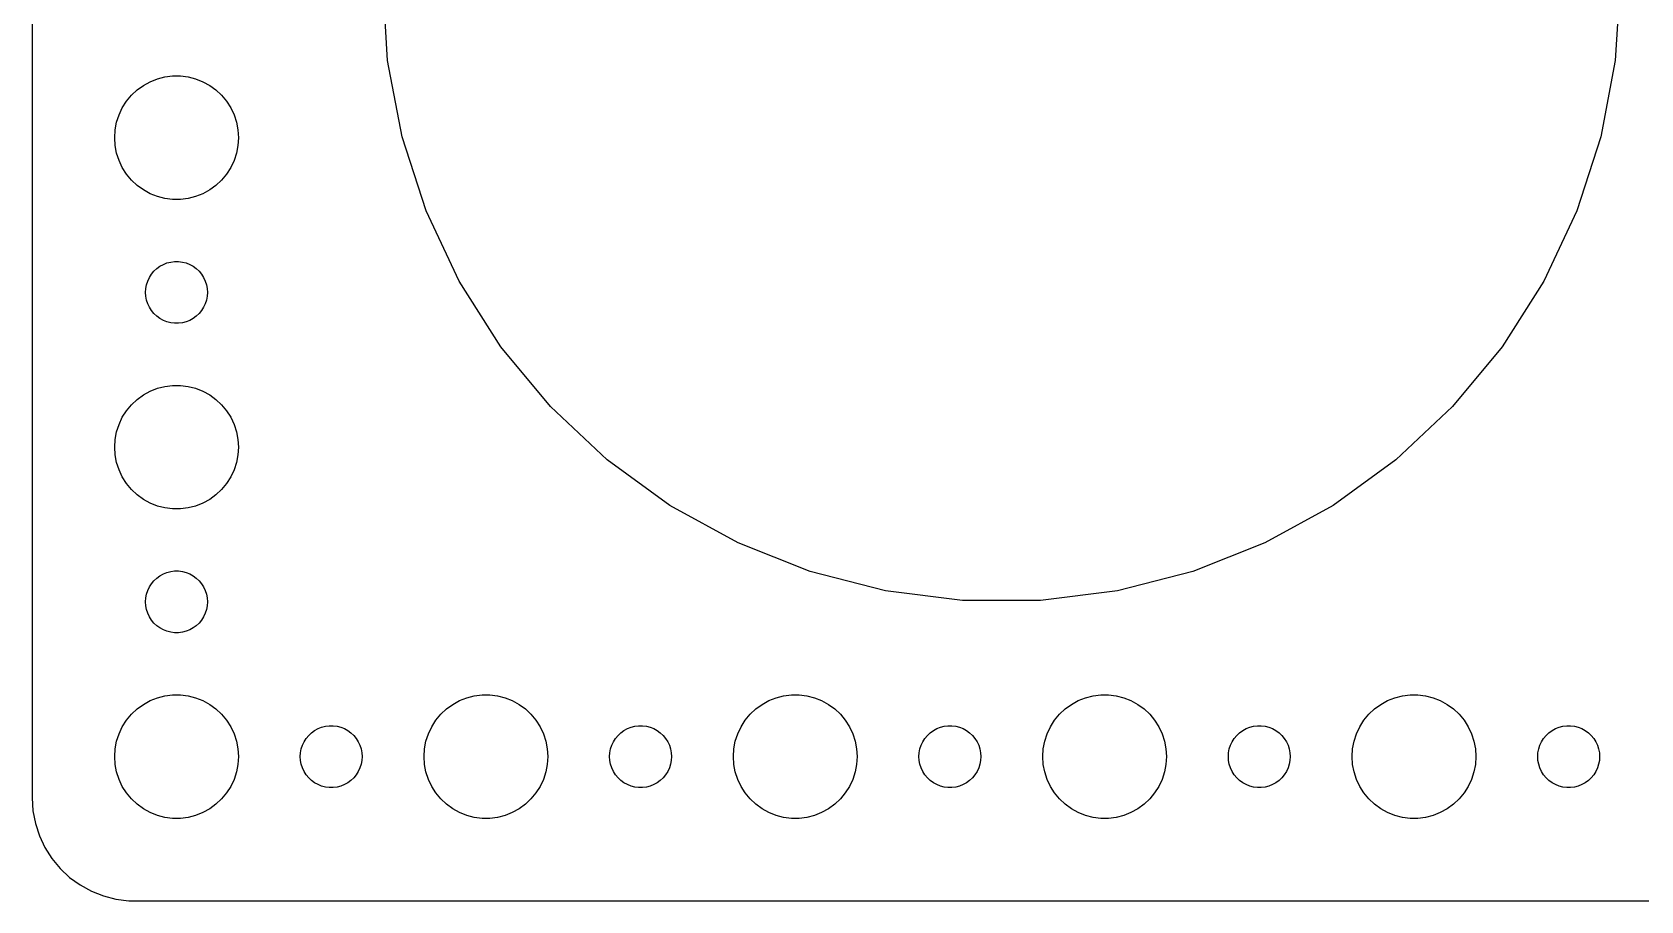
# Model space of a CAD drawing. Header units: metres. Extents: x -112 to 112, y -44 to 44.
# Drawn here: x -112 to -34, y -44.5 to -2.4 of the extents above; entities that cross this region are included whole.
import ezdxf

# ---------------------------------------------------------------- set-up
doc = ezdxf.new("R2010")
doc.units = ezdxf.units.M

msp = doc.modelspace()

# ---------------------------------------------------------------- linework, layer by layer
for p, q in [((-112, 39.5), (-112, -39.5)), ((-94.7634, -3.75999), (-95, 0)), ((-35, 0), (-35.2366, -3.75999)), ((-94.0575, -7.46069), (-94.7634, -3.75999)), ((-35.2366, -3.75999), (-35.9425, -7.46069)), ((-106.277, -4.78551), (-105.927, -4.64682)), ((-105.927, -4.64682), (-105.562, -4.55313)), ((-105.562, -4.55313), (-105.188, -4.50591)), ((-105.188, -4.50591), (-104.812, -4.50591)), ((-104.812, -4.50591), (-104.438, -4.55313)), ((-104.438, -4.55313), (-104.073, -4.64682)), ((-104.073, -4.64682), (-103.723, -4.78551)), ((-107.427, -5.73663), (-107.187, -5.44635)), ((-107.187, -5.44635), (-106.912, -5.18845)), ((-106.912, -5.18845), (-106.607, -4.96701)), ((-106.607, -4.96701), (-106.277, -4.78551)), ((-103.723, -4.78551), (-103.393, -4.96701)), ((-103.393, -4.96701), (-103.088, -5.18845)), ((-103.088, -5.18845), (-102.813, -5.44635)), ((-102.813, -5.44635), (-102.573, -5.73663)), ((-107.789, -6.39561), (-107.629, -6.05473)), ((-107.629, -6.05473), (-107.427, -5.73663)), ((-102.573, -5.73663), (-102.371, -6.05473)), ((-102.371, -6.05473), (-102.211, -6.39561)), ((-107.976, -7.12399), (-107.906, -6.75392)), ((-107.906, -6.75392), (-107.789, -6.39561)), ((-102.211, -6.39561), (-102.094, -6.75392)), ((-102.094, -6.75392), (-102.024, -7.12399)), ((-108, -7.5), (-107.976, -7.12399)), ((-107.976, -7.87599), (-108, -7.5)), ((-102.024, -7.12399), (-102, -7.5)), ((-102, -7.5), (-102.024, -7.87599)), ((-92.8933, -11.0437), (-94.0575, -7.46069)), ((-35.9425, -7.46069), (-37.1067, -11.0437)), ((-107.906, -8.24606), (-107.976, -7.87599)), ((-107.789, -8.60437), (-107.906, -8.24606)), ((-102.094, -8.24606), (-102.211, -8.60437)), ((-102.024, -7.87599), (-102.094, -8.24606)), ((-107.629, -8.94525), (-107.789, -8.60437)), ((-107.427, -9.26335), (-107.629, -8.94525)), ((-107.187, -9.55363), (-107.427, -9.26335)), ((-102.573, -9.26335), (-102.813, -9.55363)), ((-102.371, -8.94525), (-102.573, -9.26335)), ((-102.211, -8.60437), (-102.371, -8.94525)), ((-106.912, -9.81154), (-107.187, -9.55363)), ((-106.607, -10.033), (-106.912, -9.81154)), ((-106.277, -10.2145), (-106.607, -10.033)), ((-103.393, -10.033), (-103.723, -10.2145)), ((-103.088, -9.81154), (-103.393, -10.033)), ((-102.813, -9.55363), (-103.088, -9.81154)), ((-105.927, -10.3532), (-106.277, -10.2145)), ((-105.562, -10.4469), (-105.927, -10.3532)), ((-105.188, -10.4941), (-105.562, -10.4469)), ((-104.812, -10.4941), (-105.188, -10.4941)), ((-104.438, -10.4469), (-104.812, -10.4941)), ((-104.073, -10.3532), (-104.438, -10.4469)), ((-103.723, -10.2145), (-104.073, -10.3532)), ((-91.2892, -14.4526), (-92.8933, -11.0437)), ((-37.1067, -11.0437), (-38.7108, -14.4526)), ((-106.214, -14.1183), (-106.093, -13.9732)), ((-106.093, -13.9732), (-105.956, -13.8442)), ((-105.956, -13.8442), (-105.804, -13.7335)), ((-105.804, -13.7335), (-105.639, -13.6427)), ((-105.639, -13.6427), (-105.464, -13.5734)), ((-105.464, -13.5734), (-105.281, -13.5266)), ((-105.281, -13.5266), (-105.094, -13.5029)), ((-105.094, -13.5029), (-104.906, -13.5029)), ((-104.906, -13.5029), (-104.719, -13.5266)), ((-104.719, -13.5266), (-104.536, -13.5734)), ((-104.536, -13.5734), (-104.361, -13.6427)), ((-104.361, -13.6427), (-104.196, -13.7335)), ((-104.196, -13.7335), (-104.044, -13.8442)), ((-104.044, -13.8442), (-103.907, -13.9732)), ((-103.907, -13.9732), (-103.786, -14.1183)), ((-106.5, -15), (-106.488, -14.812)), ((-106.488, -14.812), (-106.453, -14.627)), ((-106.453, -14.627), (-106.395, -14.4478)), ((-106.395, -14.4478), (-106.314, -14.2774)), ((-106.314, -14.2774), (-106.214, -14.1183)), ((-103.786, -14.1183), (-103.686, -14.2774)), ((-103.686, -14.2774), (-103.605, -14.4478)), ((-103.605, -14.4478), (-103.547, -14.627)), ((-103.547, -14.627), (-103.512, -14.812)), ((-103.512, -14.812), (-103.5, -15)), ((-89.2705, -17.6335), (-91.2892, -14.4526)), ((-38.7108, -14.4526), (-40.7295, -17.6335)), ((-106.488, -15.188), (-106.5, -15)), ((-106.453, -15.373), (-106.488, -15.188)), ((-106.395, -15.5522), (-106.453, -15.373)), ((-106.314, -15.7226), (-106.395, -15.5522)), ((-103.605, -15.5522), (-103.686, -15.7226)), ((-103.547, -15.373), (-103.605, -15.5522)), ((-103.512, -15.188), (-103.547, -15.373)), ((-103.5, -15), (-103.512, -15.188)), ((-106.214, -15.8817), (-106.314, -15.7226)), ((-106.093, -16.0268), (-106.214, -15.8817)), ((-105.956, -16.1558), (-106.093, -16.0268)), ((-105.804, -16.2665), (-105.956, -16.1558)), ((-105.639, -16.3572), (-105.804, -16.2665)), ((-105.464, -16.4266), (-105.639, -16.3572)), ((-104.361, -16.3572), (-104.536, -16.4266)), ((-104.196, -16.2665), (-104.361, -16.3572)), ((-104.044, -16.1558), (-104.196, -16.2665)), ((-103.907, -16.0268), (-104.044, -16.1558)), ((-103.786, -15.8817), (-103.907, -16.0268)), ((-103.686, -15.7226), (-103.786, -15.8817)), ((-105.281, -16.4734), (-105.464, -16.4266)), ((-105.094, -16.497), (-105.281, -16.4734)), ((-104.906, -16.497), (-105.094, -16.497)), ((-104.719, -16.4734), (-104.906, -16.497)), ((-104.536, -16.4266), (-104.719, -16.4734)), ((-86.869, -20.5364), (-89.2705, -17.6335)), ((-40.7295, -17.6335), (-43.1309, -20.5364)), ((-107.187, -20.4464), (-106.912, -20.1884)), ((-106.912, -20.1884), (-106.607, -19.967)), ((-106.607, -19.967), (-106.277, -19.7855)), ((-106.277, -19.7855), (-105.927, -19.6468)), ((-105.927, -19.6468), (-105.562, -19.5531)), ((-105.562, -19.5531), (-105.188, -19.5059)), ((-105.188, -19.5059), (-104.812, -19.5059)), ((-104.812, -19.5059), (-104.438, -19.5531)), ((-104.438, -19.5531), (-104.073, -19.6468)), ((-104.073, -19.6468), (-103.723, -19.7855)), ((-103.723, -19.7855), (-103.393, -19.967)), ((-103.393, -19.967), (-103.088, -20.1884)), ((-103.088, -20.1884), (-102.813, -20.4464)), ((-107.789, -21.3956), (-107.629, -21.0547)), ((-107.629, -21.0547), (-107.427, -20.7366)), ((-107.427, -20.7366), (-107.187, -20.4464)), ((-102.813, -20.4464), (-102.573, -20.7366)), ((-102.573, -20.7366), (-102.371, -21.0547)), ((-102.371, -21.0547), (-102.211, -21.3956)), ((-84.1227, -23.1154), (-86.869, -20.5364)), ((-43.1309, -20.5364), (-45.8773, -23.1154)), ((-107.976, -22.124), (-107.906, -21.7539)), ((-107.906, -21.7539), (-107.789, -21.3956)), ((-102.211, -21.3956), (-102.094, -21.7539)), ((-102.094, -21.7539), (-102.024, -22.124)), ((-108, -22.5), (-107.976, -22.124)), ((-107.976, -22.876), (-108, -22.5)), ((-102.024, -22.124), (-102, -22.5)), ((-102, -22.5), (-102.024, -22.876)), ((-107.906, -23.2461), (-107.976, -22.876)), ((-107.789, -23.6044), (-107.906, -23.2461)), ((-102.094, -23.2461), (-102.211, -23.6044)), ((-102.024, -22.876), (-102.094, -23.2461)), ((-81.0748, -25.3298), (-84.1227, -23.1154)), ((-45.8773, -23.1154), (-48.9252, -25.3298)), ((-107.629, -23.9453), (-107.789, -23.6044)), ((-107.427, -24.2634), (-107.629, -23.9453)), ((-102.371, -23.9453), (-102.573, -24.2634)), ((-102.211, -23.6044), (-102.371, -23.9453)), ((-107.187, -24.5536), (-107.427, -24.2634)), ((-106.912, -24.8115), (-107.187, -24.5536)), ((-106.607, -25.033), (-106.912, -24.8115)), ((-103.088, -24.8115), (-103.393, -25.033)), ((-102.813, -24.5536), (-103.088, -24.8115)), ((-102.573, -24.2634), (-102.813, -24.5536)), ((-106.277, -25.2145), (-106.607, -25.033)), ((-105.927, -25.3532), (-106.277, -25.2145)), ((-105.562, -25.4469), (-105.927, -25.3532)), ((-105.188, -25.4941), (-105.562, -25.4469)), ((-104.812, -25.4941), (-105.188, -25.4941)), ((-104.438, -25.4469), (-104.812, -25.4941)), ((-104.073, -25.3532), (-104.438, -25.4469)), ((-103.723, -25.2145), (-104.073, -25.3532)), ((-103.393, -25.033), (-103.723, -25.2145)), ((-77.7734, -27.1448), (-81.0748, -25.3298)), ((-48.9252, -25.3298), (-52.2266, -27.1448)), ((-74.2705, -28.5317), (-77.7734, -27.1448)), ((-52.2266, -27.1448), (-55.7295, -28.5317)), ((-106.093, -28.9732), (-105.956, -28.8442)), ((-105.956, -28.8442), (-105.804, -28.7335)), ((-105.804, -28.7335), (-105.639, -28.6427)), ((-105.639, -28.6427), (-105.464, -28.5734)), ((-105.464, -28.5734), (-105.281, -28.5266)), ((-105.281, -28.5266), (-105.094, -28.503)), ((-105.094, -28.503), (-104.906, -28.503)), ((-104.906, -28.503), (-104.719, -28.5266)), ((-104.719, -28.5266), (-104.536, -28.5734)), ((-104.536, -28.5734), (-104.361, -28.6427)), ((-104.361, -28.6427), (-104.196, -28.7335)), ((-104.196, -28.7335), (-104.044, -28.8442)), ((-104.044, -28.8442), (-103.907, -28.9732)), ((-70.6214, -29.4686), (-74.2705, -28.5317)), ((-55.7295, -28.5317), (-59.3786, -29.4686)), ((-106.488, -29.812), (-106.453, -29.627)), ((-106.453, -29.627), (-106.395, -29.4478)), ((-106.395, -29.4478), (-106.314, -29.2774)), ((-106.314, -29.2774), (-106.214, -29.1183)), ((-106.214, -29.1183), (-106.093, -28.9732)), ((-103.907, -28.9732), (-103.786, -29.1183)), ((-103.786, -29.1183), (-103.686, -29.2774)), ((-103.686, -29.2774), (-103.605, -29.4478)), ((-103.605, -29.4478), (-103.547, -29.627)), ((-103.547, -29.627), (-103.512, -29.812)), ((-66.8837, -29.9408), (-70.6214, -29.4686)), ((-59.3786, -29.4686), (-63.1163, -29.9408)), ((-106.5, -30), (-106.488, -29.812)), ((-106.488, -30.188), (-106.5, -30)), ((-106.453, -30.373), (-106.488, -30.188)), ((-106.395, -30.5522), (-106.453, -30.373)), ((-103.547, -30.373), (-103.605, -30.5522)), ((-103.512, -30.188), (-103.547, -30.373)), ((-103.512, -29.812), (-103.5, -30)), ((-103.5, -30), (-103.512, -30.188)), ((-63.1163, -29.9408), (-66.8837, -29.9408)), ((-106.314, -30.7226), (-106.395, -30.5522)), ((-106.214, -30.8817), (-106.314, -30.7226)), ((-106.093, -31.0268), (-106.214, -30.8817)), ((-105.956, -31.1558), (-106.093, -31.0268)), ((-105.804, -31.2665), (-105.956, -31.1558)), ((-104.044, -31.1558), (-104.196, -31.2665)), ((-103.907, -31.0268), (-104.044, -31.1558)), ((-103.786, -30.8817), (-103.907, -31.0268)), ((-103.686, -30.7226), (-103.786, -30.8817)), ((-103.605, -30.5522), (-103.686, -30.7226)), ((-105.639, -31.3572), (-105.804, -31.2665)), ((-105.464, -31.4266), (-105.639, -31.3572)), ((-105.281, -31.4734), (-105.464, -31.4266)), ((-105.094, -31.497), (-105.281, -31.4734)), ((-104.906, -31.497), (-105.094, -31.497)), ((-104.719, -31.4734), (-104.906, -31.497)), ((-104.536, -31.4266), (-104.719, -31.4734)), ((-104.361, -31.3572), (-104.536, -31.4266)), ((-104.196, -31.2665), (-104.361, -31.3572)), ((-106.912, -35.1885), (-106.607, -34.967)), ((-106.607, -34.967), (-106.277, -34.7855)), ((-106.277, -34.7855), (-105.927, -34.6468)), ((-105.927, -34.6468), (-105.562, -34.5531)), ((-105.562, -34.5531), (-105.188, -34.5059)), ((-105.188, -34.5059), (-104.812, -34.5059)), ((-104.812, -34.5059), (-104.438, -34.5531)), ((-104.438, -34.5531), (-104.073, -34.6468)), ((-104.073, -34.6468), (-103.723, -34.7855)), ((-103.723, -34.7855), (-103.393, -34.967)), ((-103.393, -34.967), (-103.088, -35.1885)), ((-91.9123, -35.1885), (-91.6075, -34.967)), ((-91.6075, -34.967), (-91.2773, -34.7855)), ((-91.2773, -34.7855), (-90.927, -34.6468)), ((-90.927, -34.6468), (-90.5621, -34.5531)), ((-90.5621, -34.5531), (-90.1884, -34.5059)), ((-90.1884, -34.5059), (-89.8116, -34.5059)), ((-89.8116, -34.5059), (-89.4379, -34.5531)), ((-89.4379, -34.5531), (-89.073, -34.6468)), ((-89.073, -34.6468), (-88.7227, -34.7855)), ((-88.7227, -34.7855), (-88.3925, -34.967)), ((-88.3925, -34.967), (-88.0877, -35.1885)), ((-76.9123, -35.1885), (-76.6075, -34.967)), ((-76.6075, -34.967), (-76.2773, -34.7855)), ((-76.2773, -34.7855), (-75.927, -34.6468)), ((-75.927, -34.6468), (-75.5621, -34.5531)), ((-75.5621, -34.5531), (-75.1884, -34.5059)), ((-75.1884, -34.5059), (-74.8116, -34.5059)), ((-74.8116, -34.5059), (-74.4379, -34.5531)), ((-74.4379, -34.5531), (-74.073, -34.6468)), ((-74.073, -34.6468), (-73.7227, -34.7855)), ((-73.7227, -34.7855), (-73.3925, -34.967)), ((-73.3925, -34.967), (-73.0877, -35.1885)), ((-61.9123, -35.1885), (-61.6075, -34.967)), ((-61.6075, -34.967), (-61.2773, -34.7855)), ((-61.2773, -34.7855), (-60.927, -34.6468)), ((-60.927, -34.6468), (-60.5621, -34.5531)), ((-60.5621, -34.5531), (-60.1884, -34.5059)), ((-60.1884, -34.5059), (-59.8116, -34.5059)), ((-59.8116, -34.5059), (-59.4379, -34.5531)), ((-59.4379, -34.5531), (-59.0729, -34.6468)), ((-59.0729, -34.6468), (-58.7227, -34.7855)), ((-58.7227, -34.7855), (-58.3925, -34.967)), ((-58.3925, -34.967), (-58.0877, -35.1885)), ((-46.9123, -35.1885), (-46.6075, -34.967)), ((-46.6075, -34.967), (-46.2773, -34.7855)), ((-46.2773, -34.7855), (-45.927, -34.6468)), ((-45.927, -34.6468), (-45.5621, -34.5531)), ((-45.5621, -34.5531), (-45.1884, -34.5059)), ((-45.1884, -34.5059), (-44.8116, -34.5059)), ((-44.8116, -34.5059), (-44.4379, -34.5531)), ((-44.4379, -34.5531), (-44.0729, -34.6468)), ((-44.0729, -34.6468), (-43.7227, -34.7855)), ((-43.7227, -34.7855), (-43.3925, -34.967)), ((-43.3925, -34.967), (-43.0877, -35.1885)), ((-107.629, -36.0547), (-107.427, -35.7366)), ((-107.427, -35.7366), (-107.187, -35.4464)), ((-107.187, -35.4464), (-106.912, -35.1885)), ((-103.088, -35.1885), (-102.813, -35.4464)), ((-102.813, -35.4464), (-102.573, -35.7366)), ((-102.573, -35.7366), (-102.371, -36.0547)), ((-92.6289, -36.0547), (-92.427, -35.7366)), ((-92.427, -35.7366), (-92.1869, -35.4464)), ((-92.1869, -35.4464), (-91.9123, -35.1885)), ((-88.0877, -35.1885), (-87.8131, -35.4464)), ((-87.8131, -35.4464), (-87.573, -35.7366)), ((-87.573, -35.7366), (-87.3711, -36.0547)), ((-77.6289, -36.0547), (-77.427, -35.7366)), ((-77.427, -35.7366), (-77.1869, -35.4464)), ((-77.1869, -35.4464), (-76.9123, -35.1885)), ((-73.0877, -35.1885), (-72.8131, -35.4464)), ((-72.8131, -35.4464), (-72.573, -35.7366)), ((-72.573, -35.7366), (-72.3711, -36.0547)), ((-62.6289, -36.0547), (-62.427, -35.7366)), ((-62.427, -35.7366), (-62.1869, -35.4464)), ((-62.1869, -35.4464), (-61.9123, -35.1885)), ((-58.0877, -35.1885), (-57.8131, -35.4464)), ((-57.8131, -35.4464), (-57.5729, -35.7366)), ((-57.5729, -35.7366), (-57.3711, -36.0547)), ((-47.6289, -36.0547), (-47.427, -35.7366)), ((-47.427, -35.7366), (-47.1869, -35.4464)), ((-47.1869, -35.4464), (-46.9123, -35.1885)), ((-43.0877, -35.1885), (-42.8131, -35.4464)), ((-42.8131, -35.4464), (-42.5729, -35.7366)), ((-42.5729, -35.7366), (-42.3711, -36.0547)), ((-107.906, -36.7539), (-107.789, -36.3956)), ((-107.789, -36.3956), (-107.629, -36.0547)), ((-102.371, -36.0547), (-102.211, -36.3956)), ((-102.211, -36.3956), (-102.094, -36.7539)), ((-98.8145, -36.7774), (-98.7135, -36.6183)), ((-98.7135, -36.6183), (-98.5934, -36.4732)), ((-98.5934, -36.4732), (-98.4561, -36.3442)), ((-98.4561, -36.3442), (-98.3037, -36.2335)), ((-98.3037, -36.2335), (-98.1387, -36.1428)), ((-98.1387, -36.1428), (-97.9635, -36.0734)), ((-97.9635, -36.0734), (-97.7811, -36.0266)), ((-97.7811, -36.0266), (-97.5942, -36.003)), ((-97.5942, -36.003), (-97.4058, -36.003)), ((-97.4058, -36.003), (-97.2189, -36.0266)), ((-97.2189, -36.0266), (-97.0365, -36.0734)), ((-97.0365, -36.0734), (-96.8613, -36.1428)), ((-96.8613, -36.1428), (-96.6963, -36.2335)), ((-96.6963, -36.2335), (-96.5439, -36.3442)), ((-96.5439, -36.3442), (-96.4065, -36.4732)), ((-96.4065, -36.4732), (-96.2865, -36.6183)), ((-96.2865, -36.6183), (-96.1855, -36.7774)), ((-92.9057, -36.7539), (-92.7893, -36.3956)), ((-92.7893, -36.3956), (-92.6289, -36.0547)), ((-87.3711, -36.0547), (-87.2107, -36.3956)), ((-87.2107, -36.3956), (-87.0943, -36.7539)), ((-83.8145, -36.7774), (-83.7135, -36.6183)), ((-83.7135, -36.6183), (-83.5934, -36.4732)), ((-83.5934, -36.4732), (-83.4561, -36.3442)), ((-83.4561, -36.3442), (-83.3037, -36.2335)), ((-83.3037, -36.2335), (-83.1387, -36.1428)), ((-83.1387, -36.1428), (-82.9635, -36.0734)), ((-82.9635, -36.0734), (-82.7811, -36.0266)), ((-82.7811, -36.0266), (-82.5942, -36.003)), ((-82.5942, -36.003), (-82.4058, -36.003)), ((-82.4058, -36.003), (-82.2189, -36.0266)), ((-82.2189, -36.0266), (-82.0365, -36.0734)), ((-82.0365, -36.0734), (-81.8613, -36.1428)), ((-81.8613, -36.1428), (-81.6963, -36.2335)), ((-81.6963, -36.2335), (-81.5439, -36.3442)), ((-81.5439, -36.3442), (-81.4065, -36.4732)), ((-81.4065, -36.4732), (-81.2865, -36.6183)), ((-81.2865, -36.6183), (-81.1855, -36.7774)), ((-77.9057, -36.7539), (-77.7893, -36.3956)), ((-77.7893, -36.3956), (-77.6289, -36.0547)), ((-72.3711, -36.0547), (-72.2107, -36.3956)), ((-72.2107, -36.3956), (-72.0943, -36.7539)), ((-68.8145, -36.7774), (-68.7135, -36.6183)), ((-68.7135, -36.6183), (-68.5934, -36.4732)), ((-68.5934, -36.4732), (-68.4561, -36.3442)), ((-68.4561, -36.3442), (-68.3037, -36.2335)), ((-68.3037, -36.2335), (-68.1387, -36.1428)), ((-68.1387, -36.1428), (-67.9635, -36.0734)), ((-67.9635, -36.0734), (-67.7811, -36.0266)), ((-67.7811, -36.0266), (-67.5942, -36.003)), ((-67.5942, -36.003), (-67.4058, -36.003)), ((-67.4058, -36.003), (-67.2189, -36.0266)), ((-67.2189, -36.0266), (-67.0365, -36.0734)), ((-67.0365, -36.0734), (-66.8613, -36.1428)), ((-66.8613, -36.1428), (-66.6963, -36.2335)), ((-66.6963, -36.2335), (-66.5439, -36.3442)), ((-66.5439, -36.3442), (-66.4065, -36.4732)), ((-66.4065, -36.4732), (-66.2865, -36.6183)), ((-66.2865, -36.6183), (-66.1855, -36.7774)), ((-62.9057, -36.7539), (-62.7893, -36.3956)), ((-62.7893, -36.3956), (-62.6289, -36.0547)), ((-57.3711, -36.0547), (-57.2107, -36.3956)), ((-57.2107, -36.3956), (-57.0942, -36.7539)), ((-53.8145, -36.7774), (-53.7135, -36.6183)), ((-53.7135, -36.6183), (-53.5934, -36.4732)), ((-53.5934, -36.4732), (-53.4561, -36.3442)), ((-53.4561, -36.3442), (-53.3037, -36.2335)), ((-53.3037, -36.2335), (-53.1387, -36.1428)), ((-53.1387, -36.1428), (-52.9635, -36.0734)), ((-52.9635, -36.0734), (-52.7811, -36.0266)), ((-52.7811, -36.0266), (-52.5942, -36.003)), ((-52.5942, -36.003), (-52.4058, -36.003)), ((-52.4058, -36.003), (-52.2189, -36.0266)), ((-52.2189, -36.0266), (-52.0365, -36.0734)), ((-52.0365, -36.0734), (-51.8613, -36.1428)), ((-51.8613, -36.1428), (-51.6963, -36.2335)), ((-51.6963, -36.2335), (-51.5439, -36.3442)), ((-51.5439, -36.3442), (-51.4065, -36.4732)), ((-51.4065, -36.4732), (-51.2865, -36.6183)), ((-51.2865, -36.6183), (-51.1855, -36.7774)), ((-47.9057, -36.7539), (-47.7893, -36.3956)), ((-47.7893, -36.3956), (-47.6289, -36.0547)), ((-42.3711, -36.0547), (-42.2107, -36.3956)), ((-42.2107, -36.3956), (-42.0942, -36.7539)), ((-38.8145, -36.7774), (-38.7135, -36.6183)), ((-38.7135, -36.6183), (-38.5934, -36.4732)), ((-38.5934, -36.4732), (-38.4561, -36.3442)), ((-38.4561, -36.3442), (-38.3037, -36.2335)), ((-38.3037, -36.2335), (-38.1387, -36.1428)), ((-38.1387, -36.1428), (-37.9635, -36.0734)), ((-37.9635, -36.0734), (-37.7811, -36.0266)), ((-37.7811, -36.0266), (-37.5942, -36.003)), ((-37.5942, -36.003), (-37.4058, -36.003)), ((-37.4058, -36.003), (-37.2189, -36.0266)), ((-37.2189, -36.0266), (-37.0365, -36.0734)), ((-37.0365, -36.0734), (-36.8613, -36.1428)), ((-36.8613, -36.1428), (-36.6963, -36.2335)), ((-36.6963, -36.2335), (-36.5439, -36.3442)), ((-36.5439, -36.3442), (-36.4065, -36.4732)), ((-36.4065, -36.4732), (-36.2865, -36.6183)), ((-36.2865, -36.6183), (-36.1855, -36.7774)), ((-108, -37.5), (-107.976, -37.124)), ((-107.976, -37.124), (-107.906, -36.7539)), ((-102.094, -36.7539), (-102.024, -37.124)), ((-102.024, -37.124), (-102, -37.5)), ((-99, -37.5), (-98.9882, -37.312)), ((-98.9882, -37.312), (-98.9529, -37.127)), ((-98.9529, -37.127), (-98.8947, -36.9478)), ((-98.8947, -36.9478), (-98.8145, -36.7774)), ((-96.1855, -36.7774), (-96.1053, -36.9478)), ((-96.1053, -36.9478), (-96.0471, -37.127)), ((-96.0471, -37.127), (-96.0118, -37.312)), ((-96.0118, -37.312), (-96, -37.5)), ((-93, -37.5), (-92.9763, -37.124)), ((-92.9763, -37.124), (-92.9057, -36.7539)), ((-87.0943, -36.7539), (-87.0237, -37.124)), ((-87.0237, -37.124), (-87, -37.5)), ((-84, -37.5), (-83.9882, -37.312)), ((-83.9882, -37.312), (-83.9529, -37.127)), ((-83.9529, -37.127), (-83.8947, -36.9478)), ((-83.8947, -36.9478), (-83.8145, -36.7774)), ((-81.1855, -36.7774), (-81.1053, -36.9478)), ((-81.1053, -36.9478), (-81.0471, -37.127)), ((-81.0471, -37.127), (-81.0118, -37.312)), ((-81.0118, -37.312), (-81, -37.5)), ((-78, -37.5), (-77.9763, -37.124)), ((-77.9763, -37.124), (-77.9057, -36.7539)), ((-72.0943, -36.7539), (-72.0237, -37.124)), ((-72.0237, -37.124), (-72, -37.5)), ((-69, -37.5), (-68.9882, -37.312)), ((-68.9882, -37.312), (-68.9529, -37.127)), ((-68.9529, -37.127), (-68.8947, -36.9478)), ((-68.8947, -36.9478), (-68.8145, -36.7774)), ((-66.1855, -36.7774), (-66.1053, -36.9478)), ((-66.1053, -36.9478), (-66.0471, -37.127)), ((-66.0471, -37.127), (-66.0118, -37.312)), ((-66.0118, -37.312), (-66, -37.5)), ((-63, -37.5), (-62.9763, -37.124)), ((-62.9763, -37.124), (-62.9057, -36.7539)), ((-57.0942, -36.7539), (-57.0237, -37.124)), ((-57.0237, -37.124), (-57, -37.5)), ((-54, -37.5), (-53.9882, -37.312)), ((-53.9882, -37.312), (-53.9529, -37.127)), ((-53.9529, -37.127), (-53.8947, -36.9478)), ((-53.8947, -36.9478), (-53.8145, -36.7774)), ((-51.1855, -36.7774), (-51.1053, -36.9478)), ((-51.1053, -36.9478), (-51.0471, -37.127)), ((-51.0471, -37.127), (-51.0118, -37.312)), ((-51.0118, -37.312), (-51, -37.5)), ((-48, -37.5), (-47.9763, -37.124)), ((-47.9763, -37.124), (-47.9057, -36.7539)), ((-42.0942, -36.7539), (-42.0237, -37.124)), ((-42.0237, -37.124), (-42, -37.5)), ((-39, -37.5), (-38.9882, -37.312)), ((-38.9882, -37.312), (-38.9529, -37.127)), ((-38.9529, -37.127), (-38.8947, -36.9478)), ((-38.8947, -36.9478), (-38.8145, -36.7774)), ((-36.1855, -36.7774), (-36.1053, -36.9478)), ((-36.1053, -36.9478), (-36.0471, -37.127)), ((-36.0471, -37.127), (-36.0118, -37.312)), ((-36.0118, -37.312), (-36, -37.5)), ((-107.976, -37.876), (-108, -37.5)), ((-107.906, -38.2461), (-107.976, -37.876)), ((-102.024, -37.876), (-102.094, -38.2461)), ((-102, -37.5), (-102.024, -37.876)), ((-98.9882, -37.688), (-99, -37.5)), ((-98.9529, -37.873), (-98.9882, -37.688)), ((-98.8947, -38.0522), (-98.9529, -37.873)), ((-98.8145, -38.2226), (-98.8947, -38.0522)), ((-96.1053, -38.0522), (-96.1855, -38.2226)), ((-96.0471, -37.873), (-96.1053, -38.0522)), ((-96.0118, -37.688), (-96.0471, -37.873)), ((-96, -37.5), (-96.0118, -37.688)), ((-92.9763, -37.876), (-93, -37.5)), ((-92.9057, -38.2461), (-92.9763, -37.876)), ((-87.0237, -37.876), (-87.0943, -38.2461)), ((-87, -37.5), (-87.0237, -37.876)), ((-83.9882, -37.688), (-84, -37.5)), ((-83.9529, -37.873), (-83.9882, -37.688)), ((-83.8947, -38.0522), (-83.9529, -37.873)), ((-83.8145, -38.2226), (-83.8947, -38.0522)), ((-81.1053, -38.0522), (-81.1855, -38.2226)), ((-81.0471, -37.873), (-81.1053, -38.0522)), ((-81.0118, -37.688), (-81.0471, -37.873)), ((-81, -37.5), (-81.0118, -37.688)), ((-77.9763, -37.876), (-78, -37.5)), ((-77.9057, -38.2461), (-77.9763, -37.876)), ((-72.0237, -37.876), (-72.0943, -38.2461)), ((-72, -37.5), (-72.0237, -37.876)), ((-68.9882, -37.688), (-69, -37.5)), ((-68.9529, -37.873), (-68.9882, -37.688)), ((-68.8947, -38.0522), (-68.9529, -37.873)), ((-68.8145, -38.2226), (-68.8947, -38.0522)), ((-66.1053, -38.0522), (-66.1855, -38.2226)), ((-66.0471, -37.873), (-66.1053, -38.0522)), ((-66.0118, -37.688), (-66.0471, -37.873)), ((-66, -37.5), (-66.0118, -37.688)), ((-62.9763, -37.876), (-63, -37.5)), ((-62.9057, -38.2461), (-62.9763, -37.876)), ((-57.0237, -37.876), (-57.0942, -38.2461)), ((-57, -37.5), (-57.0237, -37.876)), ((-53.9882, -37.688), (-54, -37.5)), ((-53.9529, -37.873), (-53.9882, -37.688)), ((-53.8947, -38.0522), (-53.9529, -37.873)), ((-53.8145, -38.2226), (-53.8947, -38.0522)), ((-51.1053, -38.0522), (-51.1855, -38.2226)), ((-51.0471, -37.873), (-51.1053, -38.0522)), ((-51.0118, -37.688), (-51.0471, -37.873)), ((-51, -37.5), (-51.0118, -37.688)), ((-47.9763, -37.876), (-48, -37.5)), ((-47.9057, -38.2461), (-47.9763, -37.876)), ((-42.0237, -37.876), (-42.0942, -38.2461)), ((-42, -37.5), (-42.0237, -37.876)), ((-38.9882, -37.688), (-39, -37.5)), ((-38.9529, -37.873), (-38.9882, -37.688)), ((-38.8947, -38.0522), (-38.9529, -37.873)), ((-38.8145, -38.2226), (-38.8947, -38.0522)), ((-36.1053, -38.0522), (-36.1855, -38.2226)), ((-36.0471, -37.873), (-36.1053, -38.0522)), ((-36.0118, -37.688), (-36.0471, -37.873)), ((-36, -37.5), (-36.0118, -37.688)), ((-107.789, -38.6044), (-107.906, -38.2461)), ((-107.629, -38.9453), (-107.789, -38.6044)), ((-107.427, -39.2634), (-107.629, -38.9453)), ((-102.371, -38.9453), (-102.573, -39.2634)), ((-102.211, -38.6044), (-102.371, -38.9453)), ((-102.094, -38.2461), (-102.211, -38.6044)), ((-98.7135, -38.3817), (-98.8145, -38.2226)), ((-98.5934, -38.5268), (-98.7135, -38.3817)), ((-98.4561, -38.6558), (-98.5934, -38.5268)), ((-98.3037, -38.7665), (-98.4561, -38.6558)), ((-98.1387, -38.8572), (-98.3037, -38.7665)), ((-97.9635, -38.9266), (-98.1387, -38.8572)), ((-97.7811, -38.9734), (-97.9635, -38.9266)), ((-97.5942, -38.997), (-97.7811, -38.9734)), ((-97.4058, -38.997), (-97.5942, -38.997)), ((-97.2189, -38.9734), (-97.4058, -38.997)), ((-97.0365, -38.9266), (-97.2189, -38.9734)), ((-96.8613, -38.8572), (-97.0365, -38.9266)), ((-96.6963, -38.7665), (-96.8613, -38.8572)), ((-96.5439, -38.6558), (-96.6963, -38.7665)), ((-96.4065, -38.5268), (-96.5439, -38.6558)), ((-96.2865, -38.3817), (-96.4065, -38.5268)), ((-96.1855, -38.2226), (-96.2865, -38.3817)), ((-92.7893, -38.6044), (-92.9057, -38.2461)), ((-92.6289, -38.9453), (-92.7893, -38.6044)), ((-92.427, -39.2634), (-92.6289, -38.9453)), ((-87.3711, -38.9453), (-87.573, -39.2634)), ((-87.2107, -38.6044), (-87.3711, -38.9453)), ((-87.0943, -38.2461), (-87.2107, -38.6044)), ((-83.7135, -38.3817), (-83.8145, -38.2226)), ((-83.5934, -38.5268), (-83.7135, -38.3817)), ((-83.4561, -38.6558), (-83.5934, -38.5268)), ((-83.3037, -38.7665), (-83.4561, -38.6558)), ((-83.1387, -38.8572), (-83.3037, -38.7665)), ((-82.9635, -38.9266), (-83.1387, -38.8572)), ((-82.7811, -38.9734), (-82.9635, -38.9266)), ((-82.5942, -38.997), (-82.7811, -38.9734)), ((-82.4058, -38.997), (-82.5942, -38.997)), ((-82.2189, -38.9734), (-82.4058, -38.997)), ((-82.0365, -38.9266), (-82.2189, -38.9734)), ((-81.8613, -38.8572), (-82.0365, -38.9266)), ((-81.6963, -38.7665), (-81.8613, -38.8572)), ((-81.5439, -38.6558), (-81.6963, -38.7665)), ((-81.4065, -38.5268), (-81.5439, -38.6558)), ((-81.2865, -38.3817), (-81.4065, -38.5268)), ((-81.1855, -38.2226), (-81.2865, -38.3817)), ((-77.7893, -38.6044), (-77.9057, -38.2461)), ((-77.6289, -38.9453), (-77.7893, -38.6044)), ((-77.427, -39.2634), (-77.6289, -38.9453)), ((-72.3711, -38.9453), (-72.573, -39.2634)), ((-72.2107, -38.6044), (-72.3711, -38.9453)), ((-72.0943, -38.2461), (-72.2107, -38.6044)), ((-68.7135, -38.3817), (-68.8145, -38.2226)), ((-68.5934, -38.5268), (-68.7135, -38.3817)), ((-68.4561, -38.6558), (-68.5934, -38.5268)), ((-68.3037, -38.7665), (-68.4561, -38.6558)), ((-68.1387, -38.8572), (-68.3037, -38.7665)), ((-67.9635, -38.9266), (-68.1387, -38.8572)), ((-67.7811, -38.9734), (-67.9635, -38.9266)), ((-67.5942, -38.997), (-67.7811, -38.9734)), ((-67.4058, -38.997), (-67.5942, -38.997)), ((-67.2189, -38.9734), (-67.4058, -38.997)), ((-67.0365, -38.9266), (-67.2189, -38.9734)), ((-66.8613, -38.8572), (-67.0365, -38.9266)), ((-66.6963, -38.7665), (-66.8613, -38.8572)), ((-66.5439, -38.6558), (-66.6963, -38.7665)), ((-66.4065, -38.5268), (-66.5439, -38.6558)), ((-66.2865, -38.3817), (-66.4065, -38.5268)), ((-66.1855, -38.2226), (-66.2865, -38.3817)), ((-62.7893, -38.6044), (-62.9057, -38.2461)), ((-62.6289, -38.9453), (-62.7893, -38.6044)), ((-62.427, -39.2634), (-62.6289, -38.9453)), ((-57.3711, -38.9453), (-57.5729, -39.2634)), ((-57.2107, -38.6044), (-57.3711, -38.9453)), ((-57.0942, -38.2461), (-57.2107, -38.6044)), ((-53.7135, -38.3817), (-53.8145, -38.2226)), ((-53.5934, -38.5268), (-53.7135, -38.3817)), ((-53.4561, -38.6558), (-53.5934, -38.5268)), ((-53.3037, -38.7665), (-53.4561, -38.6558)), ((-53.1387, -38.8572), (-53.3037, -38.7665)), ((-52.9635, -38.9266), (-53.1387, -38.8572)), ((-52.7811, -38.9734), (-52.9635, -38.9266)), ((-52.5942, -38.997), (-52.7811, -38.9734)), ((-52.4058, -38.997), (-52.5942, -38.997)), ((-52.2189, -38.9734), (-52.4058, -38.997)), ((-52.0365, -38.9266), (-52.2189, -38.9734)), ((-51.8613, -38.8572), (-52.0365, -38.9266)), ((-51.6963, -38.7665), (-51.8613, -38.8572)), ((-51.5439, -38.6558), (-51.6963, -38.7665)), ((-51.4065, -38.5268), (-51.5439, -38.6558)), ((-51.2865, -38.3817), (-51.4065, -38.5268)), ((-51.1855, -38.2226), (-51.2865, -38.3817)), ((-47.7893, -38.6044), (-47.9057, -38.2461)), ((-47.6289, -38.9453), (-47.7893, -38.6044)), ((-47.427, -39.2634), (-47.6289, -38.9453)), ((-42.3711, -38.9453), (-42.5729, -39.2634)), ((-42.2107, -38.6044), (-42.3711, -38.9453)), ((-42.0942, -38.2461), (-42.2107, -38.6044)), ((-38.7135, -38.3817), (-38.8145, -38.2226)), ((-38.5934, -38.5268), (-38.7135, -38.3817)), ((-38.4561, -38.6558), (-38.5934, -38.5268)), ((-38.3037, -38.7665), (-38.4561, -38.6558)), ((-38.1387, -38.8572), (-38.3037, -38.7665)), ((-37.9635, -38.9266), (-38.1387, -38.8572)), ((-37.7811, -38.9734), (-37.9635, -38.9266)), ((-37.5942, -38.997), (-37.7811, -38.9734)), ((-37.4058, -38.997), (-37.5942, -38.997)), ((-37.2189, -38.9734), (-37.4058, -38.997)), ((-37.0365, -38.9266), (-37.2189, -38.9734)), ((-36.8613, -38.8572), (-37.0365, -38.9266)), ((-36.6963, -38.7665), (-36.8613, -38.8572)), ((-36.5439, -38.6558), (-36.6963, -38.7665)), ((-36.4065, -38.5268), (-36.5439, -38.6558)), ((-36.2865, -38.3817), (-36.4065, -38.5268)), ((-36.1855, -38.2226), (-36.2865, -38.3817)), ((-112, -39.5), (-111.961, -40.1267)), ((-107.187, -39.5536), (-107.427, -39.2634)), ((-106.912, -39.8115), (-107.187, -39.5536)), ((-102.813, -39.5536), (-103.088, -39.8115)), ((-102.573, -39.2634), (-102.813, -39.5536)), ((-92.1869, -39.5536), (-92.427, -39.2634)), ((-91.9123, -39.8115), (-92.1869, -39.5536)), ((-87.8131, -39.5536), (-88.0877, -39.8115)), ((-87.573, -39.2634), (-87.8131, -39.5536)), ((-77.1869, -39.5536), (-77.427, -39.2634)), ((-76.9123, -39.8115), (-77.1869, -39.5536)), ((-72.8131, -39.5536), (-73.0877, -39.8115)), ((-72.573, -39.2634), (-72.8131, -39.5536)), ((-62.1869, -39.5536), (-62.427, -39.2634)), ((-61.9123, -39.8115), (-62.1869, -39.5536)), ((-57.8131, -39.5536), (-58.0877, -39.8115)), ((-57.5729, -39.2634), (-57.8131, -39.5536)), ((-47.1869, -39.5536), (-47.427, -39.2634)), ((-46.9123, -39.8115), (-47.1869, -39.5536)), ((-42.8131, -39.5536), (-43.0877, -39.8115)), ((-42.5729, -39.2634), (-42.8131, -39.5536)), ((-111.961, -40.1267), (-111.843, -40.7434)), ((-106.607, -40.033), (-106.912, -39.8115)), ((-106.277, -40.2145), (-106.607, -40.033)), ((-105.927, -40.3532), (-106.277, -40.2145)), ((-105.562, -40.4469), (-105.927, -40.3532)), ((-105.188, -40.4941), (-105.562, -40.4469)), ((-104.812, -40.4941), (-105.188, -40.4941)), ((-104.438, -40.4469), (-104.812, -40.4941)), ((-104.073, -40.3532), (-104.438, -40.4469)), ((-103.723, -40.2145), (-104.073, -40.3532)), ((-103.393, -40.033), (-103.723, -40.2145)), ((-103.088, -39.8115), (-103.393, -40.033)), ((-91.6075, -40.033), (-91.9123, -39.8115)), ((-91.2773, -40.2145), (-91.6075, -40.033)), ((-90.927, -40.3532), (-91.2773, -40.2145)), ((-90.5621, -40.4469), (-90.927, -40.3532)), ((-90.1884, -40.4941), (-90.5621, -40.4469)), ((-89.8116, -40.4941), (-90.1884, -40.4941)), ((-89.4379, -40.4469), (-89.8116, -40.4941)), ((-89.073, -40.3532), (-89.4379, -40.4469)), ((-88.7227, -40.2145), (-89.073, -40.3532)), ((-88.3925, -40.033), (-88.7227, -40.2145)), ((-88.0877, -39.8115), (-88.3925, -40.033)), ((-76.6075, -40.033), (-76.9123, -39.8115)), ((-76.2773, -40.2145), (-76.6075, -40.033)), ((-75.927, -40.3532), (-76.2773, -40.2145)), ((-75.5621, -40.4469), (-75.927, -40.3532)), ((-75.1884, -40.4941), (-75.5621, -40.4469)), ((-74.8116, -40.4941), (-75.1884, -40.4941)), ((-74.4379, -40.4469), (-74.8116, -40.4941)), ((-74.073, -40.3532), (-74.4379, -40.4469)), ((-73.7227, -40.2145), (-74.073, -40.3532)), ((-73.3925, -40.033), (-73.7227, -40.2145)), ((-73.0877, -39.8115), (-73.3925, -40.033)), ((-61.6075, -40.033), (-61.9123, -39.8115)), ((-61.2773, -40.2145), (-61.6075, -40.033)), ((-60.927, -40.3532), (-61.2773, -40.2145)), ((-60.5621, -40.4469), (-60.927, -40.3532)), ((-60.1884, -40.4941), (-60.5621, -40.4469)), ((-59.8116, -40.4941), (-60.1884, -40.4941)), ((-59.4379, -40.4469), (-59.8116, -40.4941)), ((-59.0729, -40.3532), (-59.4379, -40.4469)), ((-58.7227, -40.2145), (-59.0729, -40.3532)), ((-58.3925, -40.033), (-58.7227, -40.2145)), ((-58.0877, -39.8115), (-58.3925, -40.033)), ((-46.6075, -40.033), (-46.9123, -39.8115)), ((-46.2773, -40.2145), (-46.6075, -40.033)), ((-45.927, -40.3532), (-46.2773, -40.2145)), ((-45.5621, -40.4469), (-45.927, -40.3532)), ((-45.1884, -40.4941), (-45.5621, -40.4469)), ((-44.8116, -40.4941), (-45.1884, -40.4941)), ((-44.4379, -40.4469), (-44.8116, -40.4941)), ((-44.0729, -40.3532), (-44.4379, -40.4469)), ((-43.7227, -40.2145), (-44.0729, -40.3532)), ((-43.3925, -40.033), (-43.7227, -40.2145)), ((-43.0877, -39.8115), (-43.3925, -40.033)), ((-111.843, -40.7434), (-111.649, -41.3406)), ((-111.649, -41.3406), (-111.382, -41.9088)), ((-111.382, -41.9088), (-111.045, -42.4389)), ((-111.045, -42.4389), (-110.645, -42.9227)), ((-110.645, -42.9227), (-110.187, -43.3526)), ((-110.187, -43.3526), (-109.679, -43.7216)), ((-109.679, -43.7216), (-109.129, -44.0241)), ((-109.129, -44.0241), (-108.545, -44.2553)), ((-108.545, -44.2553), (-107.937, -44.4114)), ((-107.937, -44.4114), (-107.314, -44.4901)), ((-107.314, -44.4901), (107.314, -44.4901))]:
    msp.add_line(p, q)

doc.saveas('drawing.dxf')
